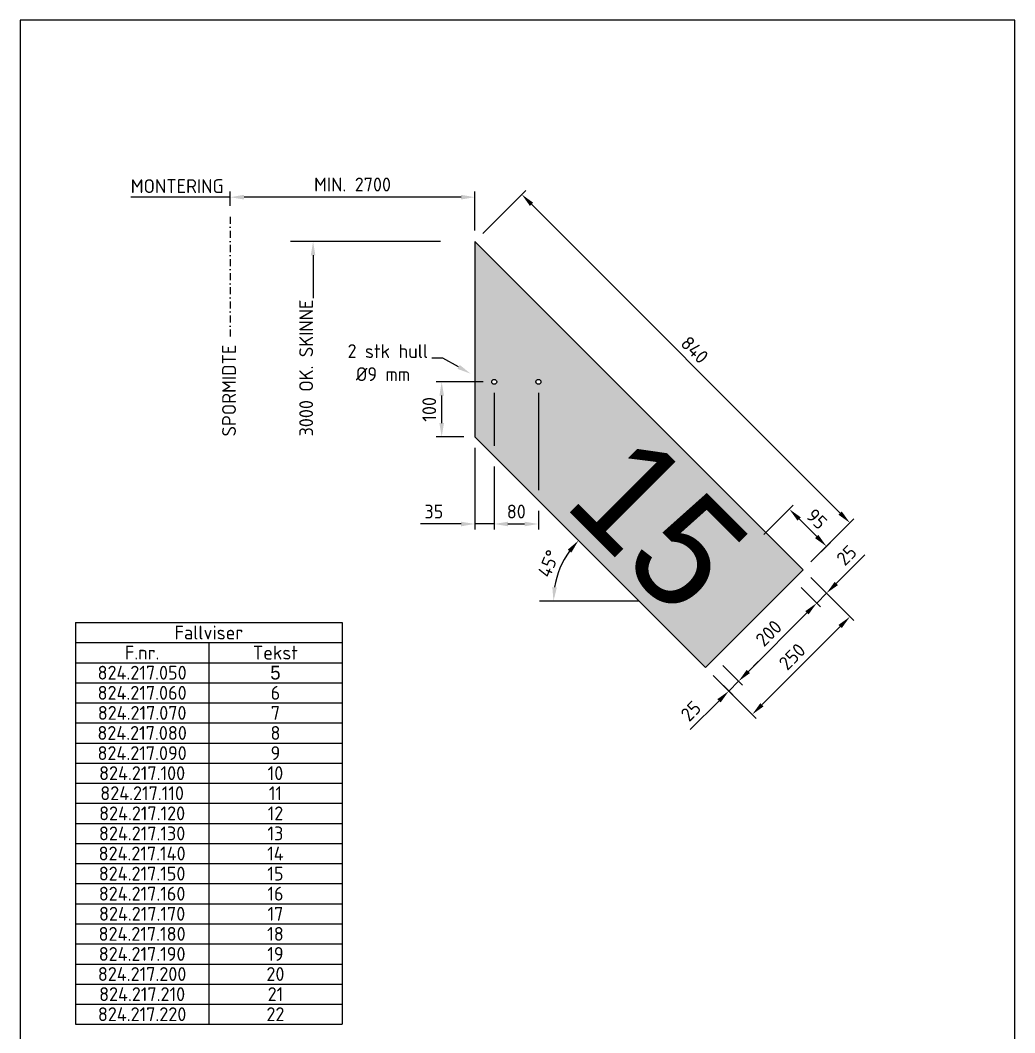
# Model space of a CAD drawing. Header units: millimetres. Extents: x 0 to 1800, y 0 to 2770.
# Drawn here: x 0 to 1800, y 939 to 2770 of the extents above; entities that cross this region are included whole.
import ezdxf
from ezdxf import colors
from ezdxf.entities.mleader import LeaderData, LeaderLine
from ezdxf.enums import TextEntityAlignment as Align
from ezdxf.math import Vec2, Vec3

# ---------------------------------------------------------------- set-up
doc = ezdxf.new("R2010")
doc.units = ezdxf.units.MM
doc.linetypes.add('DASHDOT', pattern=[25.4, 12.7, -6.35, 0, -6.35])
for name, color, linetype in [('DIM-ISO_1-10', 4, 'Continuous'), ('RAMME', 7, 'Continuous'), ('Senterlinjer', 4, 'DASHDOT'), ('Skilt', 250, 'Continuous'), ('Skilt-kontur', 4, 'Continuous'), ('Skilt-tekst', 7, 'Continuous'), ('Tekst', 2, 'Continuous')]:
    doc.layers.add(name, color=color, linetype=linetype)
doc.layers.add('Skravur-Gul', color=7, linetype='Continuous', true_color=0xffcc1f)
doc.styles.add('ISO25', font='ISO3098.shx')
doc.styles.add('NSB Myriad Semibold', font='Myrsmbd.ttf')
doc.dimstyles.new('DIM-ISO_1-10', dxfattribs={"dimscale": 10, "dimtxt": 2.5, "dimasz": 2.5, "dimexe": 1, "dimexo": 2, "dimgap": 1, "dimtad": 1, "dimdec": 0, "dimdsep": 46, "dimtxsty": 'ISO25', "dimcen": 0, "dimclrd": 256, "dimclre": 256, "dimclrt": 2, "dimadec": 0, "dimazin": 0, "dimtp": 0.1, "dimtm": 0.1, "dimtfac": 0.71, "dimtdec": 0, "dimtmove": 0, "dimatfit": 3, "dimfxl": 1, "dimtzin": 0, "dimarcsym": 0})

# ---------------------------------------------------------------- blocks, each defined once
blk = doc.blocks.new('*D9')
at = {"layer": 'Defpoints', "color": 0, "transparency": 16777216}
for p in [(1416.8, 1776), (1501.7, 1691.2), (1240, 1599.3)]:
    blk.add_point(p, dxfattribs=at)
at = {"layer": 'DIM-ISO_1-10', "lineweight": -2, "transparency": 16777216}
for p, q in [((1430.9, 1761.9), (1508.7, 1684.1)), ((1342.6, 1532.1), (1484, 1673.5)), ((1254.2, 1585.1), (1332, 1507.3))]:
    blk.add_line(p, q, dxfattribs=at)
at = {"layer": 'DIM-ISO_1-10', "transparency": 16777216}
for points in [[(1481, 1676.4), (1486.9, 1670.6), (1501.7, 1691.2)], [(1339.6, 1535), (1345.5, 1529.1), (1324.9, 1514.4)]]:
    blk.add_solid(points, dxfattribs=at)
at = {"layer": 'DIM-ISO_1-10', "color": 2, "transparency": 16777216, "insert": (1397.1, 1619), "char_height": 25, "attachment_point": 5, "rotation": 45, "style": 'ISO25'}
blk.add_mtext('250', dxfattribs=at)
blk = doc.blocks.new('*D10')
at = {"layer": 'Defpoints', "color": 0, "transparency": 16777216}
for p in [(1399.1, 1758.4), (1441.6, 1715.9), (1257.7, 1616.9)]:
    blk.add_point(p, dxfattribs=at)
at = {"layer": 'DIM-ISO_1-10', "lineweight": -2, "transparency": 16777216}
for p, q in [((1413.3, 1744.2), (1448.6, 1708.9)), ((1317.8, 1592.2), (1423.9, 1698.2)), ((1271.8, 1602.8), (1307.2, 1567.4))]:
    blk.add_line(p, q, dxfattribs=at)
at = {"layer": 'DIM-ISO_1-10', "transparency": 16777216}
for points in [[(1420.9, 1701.2), (1426.8, 1695.3), (1441.6, 1715.9)], [(1314.9, 1595.1), (1320.8, 1589.2), (1300.1, 1574.5)]]:
    blk.add_solid(points, dxfattribs=at)
at = {"layer": 'DIM-ISO_1-10', "color": 2, "transparency": 16777216, "insert": (1354.6, 1661.4), "char_height": 25, "attachment_point": 5, "rotation": 45, "style": 'ISO25'}
blk.add_mtext('200', dxfattribs=at)
blk = doc.blocks.new('*D11')
at = {"layer": 'Defpoints', "color": 0, "transparency": 16777216}
for p in [(907.7, 2454.9), (822.8, 2370), (1416.8, 1776)]:
    blk.add_point(p, dxfattribs=at)
at = {"layer": 'DIM-ISO_1-10', "lineweight": -2, "transparency": 16777216}
for p, q in [((837, 2384.1), (914.8, 2461.9)), ((1484, 1878.6), (925.4, 2437.2)), ((1430.9, 1790.2), (1508.7, 1868))]:
    blk.add_line(p, q, dxfattribs=at)
at = {"layer": 'DIM-ISO_1-10', "transparency": 16777216}
for points in [[(928.3, 2440.1), (922.4, 2434.2), (907.7, 2454.9)], [(1486.9, 1881.5), (1481, 1875.6), (1501.7, 1860.9)]]:
    blk.add_solid(points, dxfattribs=at)
at = {"layer": 'DIM-ISO_1-10', "color": 2, "transparency": 16777216, "insert": (1220.6, 2173.8), "char_height": 25, "attachment_point": 5, "rotation": 315, "style": 'ISO25'}
blk.add_mtext('840', dxfattribs=at)
blk = doc.blocks.new('*D12')
at = {"layer": 'Defpoints', "color": 0, "transparency": 16777216}
for p in [(1332, 1825.5), (1459.2, 1818.5), (1416.8, 1776)]:
    blk.add_point(p, dxfattribs=at)
at = {"layer": 'DIM-ISO_1-10', "lineweight": -2, "transparency": 16777216}
for p, q in [((1346.1, 1839.7), (1399.1, 1892.7)), ((1409.7, 1868), (1441.6, 1836.1)), ((1430.9, 1790.2), (1466.3, 1825.5))]:
    blk.add_line(p, q, dxfattribs=at)
at = {"layer": 'DIM-ISO_1-10', "transparency": 16777216}
for points in [[(1412.7, 1870.9), (1406.8, 1865), (1392.1, 1885.6)], [(1444.5, 1839.1), (1438.6, 1833.2), (1459.2, 1818.5)]]:
    blk.add_solid(points, dxfattribs=at)
at = {"layer": 'DIM-ISO_1-10', "color": 2, "transparency": 16777216, "insert": (1441.6, 1868), "char_height": 25, "attachment_point": 5, "rotation": 315, "style": 'ISO25'}
blk.add_mtext('95', dxfattribs=at)
blk = doc.blocks.new('*D14')
at = {"layer": 'Defpoints', "color": 0, "transparency": 16777216}
for p in [(1399.1, 1758.4), (1416.8, 1776), (1459.2, 1733.6)]:
    blk.add_point(p, dxfattribs=at)
at = {"layer": 'DIM-ISO_1-10', "lineweight": -2, "transparency": 16777216}
for p, q in [((1476.9, 1751.3), (1528.9, 1803.3)), ((1430.9, 1761.9), (1466.3, 1726.5)), ((1413.3, 1744.2), (1448.6, 1708.9)), ((1441.6, 1715.9), (1459.2, 1733.6)), ((1423.9, 1698.2), (1406.2, 1680.6))]:
    blk.add_line(p, q, dxfattribs=at)
at = {"layer": 'DIM-ISO_1-10', "transparency": 16777216}
for points in [[(1474, 1754.2), (1479.9, 1748.3), (1459.2, 1733.6)], [(1420.9, 1701.2), (1426.8, 1695.3), (1441.6, 1715.9)]]:
    blk.add_solid(points, dxfattribs=at)
at = {"layer": 'DIM-ISO_1-10', "color": 2, "transparency": 16777216, "insert": (1495.5, 1802.3), "char_height": 25, "attachment_point": 5, "rotation": 45, "style": 'ISO25'}
blk.add_mtext('25', dxfattribs=at)
blk = doc.blocks.new('*D15')
at = {"layer": 'Defpoints', "color": 0, "transparency": 16777216}
for p in [(1257.7, 1616.9), (1240, 1599.3), (1282.5, 1556.8)]:
    blk.add_point(p, dxfattribs=at)
at = {"layer": 'DIM-ISO_1-10', "lineweight": -2, "transparency": 16777216}
for p, q in [((1271.8, 1602.8), (1307.2, 1567.4)), ((1317.8, 1592.2), (1335.5, 1609.9)), ((1254.2, 1585.1), (1289.5, 1549.8)), ((1300.1, 1574.5), (1282.5, 1556.8)), ((1264.8, 1539.1), (1212.8, 1487.2))]:
    blk.add_line(p, q, dxfattribs=at)
at = {"layer": 'DIM-ISO_1-10', "transparency": 16777216}
for points in [[(1314.9, 1595.1), (1320.8, 1589.2), (1300.1, 1574.5)], [(1261.8, 1542.1), (1267.7, 1536.2), (1282.5, 1556.8)]]:
    blk.add_solid(points, dxfattribs=at)
at = {"layer": 'DIM-ISO_1-10', "color": 2, "transparency": 16777216, "insert": (1213.7, 1520.5), "char_height": 25, "attachment_point": 5, "rotation": 45, "style": 'ISO25'}
blk.add_mtext('25', dxfattribs=at)
blk = doc.blocks.new('*D16')
at = {"layer": 'Defpoints', "color": 0, "transparency": 16777216}
for p in [(857.8, 2116), (822.8, 2016.4), (857.8, 1858.9)]:
    blk.add_point(p, dxfattribs=at)
at = {"layer": 'DIM-ISO_1-10', "lineweight": -2, "transparency": 16777216}
for p, q in [((857.8, 2096), (857.8, 2000.2)), ((822.8, 1996.4), (822.8, 1848.9)), ((857.8, 1962.7), (857.8, 1848.9)), ((797.8, 1858.9), (724.3, 1858.9)), ((857.8, 1858.9), (822.8, 1858.9)), ((882.8, 1858.9), (907.8, 1858.9))]:
    blk.add_line(p, q, dxfattribs=at)
at = {"layer": 'DIM-ISO_1-10', "transparency": 16777216}
for points in [[(797.8, 1863), (797.8, 1854.7), (822.8, 1858.9)], [(882.8, 1863), (882.8, 1854.7), (857.8, 1858.9)]]:
    blk.add_solid(points, dxfattribs=at)
at = {"layer": 'DIM-ISO_1-10', "color": 2, "transparency": 16777216, "insert": (748.6, 1881.4), "char_height": 25, "attachment_point": 5, "style": 'ISO25'}
blk.add_mtext('35', dxfattribs=at)
blk = doc.blocks.new('*D17')
at = {"layer": 'Defpoints', "color": 0, "transparency": 16777216}
for p in [(857.8, 2116), (937.8, 2116), (937.8, 1858.9)]:
    blk.add_point(p, dxfattribs=at)
at = {"layer": 'DIM-ISO_1-10', "lineweight": -2, "transparency": 16777216}
for p, q in [((857.8, 2096), (857.8, 2000.2)), ((937.8, 2096), (937.8, 1920.2)), ((857.8, 1962.7), (857.8, 1848.9)), ((937.8, 1882.7), (937.8, 1848.9)), ((882.8, 1858.9), (912.8, 1858.9))]:
    blk.add_line(p, q, dxfattribs=at)
at = {"layer": 'DIM-ISO_1-10', "transparency": 16777216}
for points in [[(882.8, 1863), (882.8, 1854.7), (857.8, 1858.9)], [(912.8, 1863), (912.8, 1854.7), (937.8, 1858.9)]]:
    blk.add_solid(points, dxfattribs=at)
at = {"layer": 'DIM-ISO_1-10', "color": 2, "transparency": 16777216, "insert": (897.8, 1881.4), "char_height": 25, "attachment_point": 5, "style": 'ISO25'}
blk.add_mtext('80', dxfattribs=at)
blk = doc.blocks.new('*D18')
at = {"layer": 'Defpoints', "color": 0, "transparency": 16777216}
for p in [(762.8, 2116), (857.8, 2116), (822.8, 2016.4)]:
    blk.add_point(p, dxfattribs=at)
at = {"layer": 'DIM-ISO_1-10', "lineweight": -2, "transparency": 16777216}
for p, q in [((837.8, 2116), (752.8, 2116)), ((762.8, 2041.4), (762.8, 2091)), ((802.8, 2016.4), (752.8, 2016.4))]:
    blk.add_line(p, q, dxfattribs=at)
at = {"layer": 'DIM-ISO_1-10', "transparency": 16777216}
for points in [[(758.7, 2091), (767, 2091), (762.8, 2116)], [(758.7, 2041.4), (767, 2041.4), (762.8, 2016.4)]]:
    blk.add_solid(points, dxfattribs=at)
at = {"layer": 'DIM-ISO_1-10', "color": 2, "transparency": 16777216, "insert": (740.3, 2066.2), "char_height": 25, "attachment_point": 5, "rotation": 90, "style": 'ISO25'}
blk.add_mtext('100', dxfattribs=at)
blk = doc.blocks.new('*D19')
at = {"layer": 'Defpoints', "color": 0, "transparency": 16777216}
for p in [(380, 2450), (380, 2414.5), (822.8, 2370)]:
    blk.add_point(p, dxfattribs=at)
at = {"layer": 'DIM-ISO_1-10', "lineweight": -2, "transparency": 16777216}
for p, q in [((380, 2434.5), (380, 2460)), ((822.8, 2390), (822.8, 2460)), ((797.8, 2450), (405, 2450))]:
    blk.add_line(p, q, dxfattribs=at)
at = {"layer": 'DIM-ISO_1-10', "transparency": 16777216}
for points in [[(405, 2454.2), (405, 2445.8), (380, 2450)], [(797.8, 2454.2), (797.8, 2445.8), (822.8, 2450)]]:
    blk.add_solid(points, dxfattribs=at)
at = {"layer": 'DIM-ISO_1-10', "color": 2, "transparency": 16777216, "insert": (601.4, 2472.9), "char_height": 25, "attachment_point": 5, "style": 'ISO25'}
blk.add_mtext('MIN. 2700', dxfattribs=at)
blk = doc.blocks.new('*D20')
at = {"layer": 'Defpoints', "color": 0, "transparency": 16777216}
for p in [(822.8, 2016.4), (985.8, 1796.8), (939.8, 1719.5), (1119.8, 1719.5), (1240, 1599.3)]:
    blk.add_point(p, dxfattribs=at)
at = {"layer": 'DIM-ISO_1-10', "lineweight": -2, "transparency": 16777216}
blk.add_arc((1119.8, 1719.5), 154.7, 144.268, 170.732, dxfattribs=at)
at = {"layer": 'DIM-ISO_1-10', "transparency": 16777216}
for points in [[(991, 1812.5), (997.4, 1807.1), (1010.4, 1828.9)], [(971.3, 1744), (963, 1744.7), (965.1, 1719.5)]]:
    blk.add_solid(points, dxfattribs=at)
at = {"layer": 'DIM-ISO_1-10', "color": 2, "transparency": 16777216, "insert": (956.1, 1787.3), "char_height": 25, "attachment_point": 5, "rotation": 67.5, "style": 'ISO25'}
blk.add_mtext('45°', dxfattribs=at)
blk = doc.blocks.new('*T23')
at = {"layer": 'Tekst', "color": 0, "linetype": 'ByBlock', "lineweight": -2, "transparency": 16777216}
for p, q in [((0, 0), (482.5, 0)), ((0, 0), (0, -726.7)), ((482.5, 0), (482.5, -726.7)), ((0, -36.3), (482.5, -36.3)), ((241.3, -36.3), (241.3, -726.7)), ((0, -72.7), (482.5, -72.7)), ((0, -109), (482.5, -109)), ((0, -145.3), (482.5, -145.3)), ((0, -181.7), (482.5, -181.7)), ((0, -218), (482.5, -218)), ((0, -254.3), (482.5, -254.3)), ((0, -290.7), (482.5, -290.7)), ((0, -327), (482.5, -327)), ((0, -363.3), (482.5, -363.3)), ((0, -399.7), (482.5, -399.7)), ((0, -436), (482.5, -436)), ((0, -472.3), (482.5, -472.3)), ((0, -508.7), (482.5, -508.7)), ((0, -545), (482.5, -545)), ((0, -581.3), (482.5, -581.3)), ((0, -617.7), (482.5, -617.7)), ((0, -654), (482.5, -654)), ((0, -690.3), (482.5, -690.3)), ((0, -726.7), (482.5, -726.7))]:
    blk.add_line(p, q, dxfattribs=at)
at = {"layer": 'Tekst', "color": 0, "transparency": 16777216, "char_height": 25, "attachment_point": 5, "style": 'ISO25'}
for s, insert, width in [('Fallviser ', (241.3, -18.2), 479.537), ('F.nr.', (120.6, -54.5), 238.268), ('Tekst', (361.9, -54.5), 238.268), ('824.217.050', (120.6, -90.8), 238.268), ('6', (361.9, -127.2), 238.268), ('7', (361.9, -163.5), 238.268), ('8', (361.9, -199.8), 238.268), ('9', (361.9, -236.2), 238.268), ('10', (361.9, -272.5), 238.268), ('11', (361.9, -308.8), 238.268), ('12', (361.9, -345.2), 238.268), ('13', (361.9, -381.5), 238.268), ('14', (361.9, -417.8), 238.268), ('15', (361.9, -454.2), 238.268), ('16', (361.9, -490.5), 238.268), ('17', (361.9, -526.8), 238.268), ('18', (361.9, -563.2), 238.268), ('19', (361.9, -599.5), 238.268), ('20', (361.9, -635.8), 238.268), ('21', (361.9, -672.2), 238.268), ('22', (361.9, -708.5), 238.268)]:
    blk.add_mtext(s, dxfattribs=dict(at, insert=insert, width=width))
at = {"layer": 'Tekst', "color": 0, "transparency": 16777216, "char_height": 25, "width": 238.268, "attachment_point": 5}
for s, insert in [('5', (361.9, -90.8)), ('{\\Fiso3098|c0;824.217.060}', (120.6, -127.2)), ('{\\Fiso3098|c0;824.217.070}', (120.6, -163.5)), ('{\\Fiso3098|c0;824.217.080}', (120.6, -199.8)), ('{\\Fiso3098|c0;824.217.090}', (120.6, -236.2)), ('{\\Fiso3098|c0;824.217.100}', (120.6, -272.5)), ('{\\Fiso3098|c0;824.217.110}', (120.6, -308.8)), ('{\\Fiso3098|c0;824.217.120}', (120.6, -345.2)), ('{\\Fiso3098|c0;824.217.130}', (120.6, -381.5)), ('{\\Fiso3098|c0;824.217.140}', (120.6, -417.8)), ('{\\Fiso3098|c0;824.217.150}', (120.6, -454.2)), ('{\\Fiso3098|c0;824.217.160}', (120.6, -490.5)), ('{\\Fiso3098|c0;824.217.170}', (120.6, -526.8)), ('{\\Fiso3098|c0;824.217.180}', (120.6, -563.2)), ('{\\Fiso3098|c0;824.217.190}', (120.6, -599.5)), ('{\\Fiso3098|c0;824.217.200}', (120.6, -635.8)), ('{\\Fiso3098|c0;824.217.210}', (120.6, -672.2)), ('{\\Fiso3098|c0;824.217.220}', (120.6, -708.5))]:
    blk.add_mtext(s, dxfattribs=dict(at, insert=insert))

msp = doc.modelspace()

# ---------------------------------------------------------------- hatches: boundary and pattern name
at = {"layer": 'Skravur-Gul'}
h = msp.add_hatch(color=256, dxfattribs=at)
h.dxf.hatch_style = 1
edge = h.paths.add_edge_path(flags=16)
edge.add_arc((937.8, 2116), 4.5, 0, 360)
edge = h.paths.add_edge_path(flags=16)
edge.add_arc((857.8, 2116), 4.5, 0, 360)
h.paths.add_polyline_path([(1416.8, 1776), (822.8, 2370), (822.8, 2016.4), (1240, 1599.3)])

# ---------------------------------------------------------------- linework, layer by layer
at = {"layer": 'DIM-ISO_1-10'}
for p, q in [((380, 2450), (200, 2450)), ((760.8, 2370), (489.4, 2370)), ((1119.8, 1719.5), (939.8, 1719.5))]:
    msp.add_line(p, q, dxfattribs=at)
at = {"layer": 'RAMME'}
msp.add_lwpolyline([(0, 0), (1800, 0), (1800, 2770), (0, 2770)], close=True, dxfattribs=at)
at = {"layer": 'Senterlinjer'}
msp.add_line((380, 2414.5), (380, 2191.6), dxfattribs=at)
at = {"layer": 'Skilt'}
msp.add_lwpolyline([(1416.8, 1776), (822.8, 2370), (822.8, 2016.4), (1240, 1599.3)], close=True, dxfattribs=at)
at = {"layer": 'Skilt-kontur'}
for centre in [(857.8, 2116), (937.8, 2116)]:
    msp.add_circle(centre, 4.5, dxfattribs=at)

# ---------------------------------------------------------------- block references
msp.add_blockref('*T23', (100, 1680.7))

# ---------------------------------------------------------------- texts
at = {"layer": 'Skilt-tekst', "insert": (1332, 1825.5), "char_height": 200, "attachment_point": 3, "rotation": 315, "style": 'NSB Myriad Semibold'}
msp.add_mtext_dynamic_manual_height_columns('15', width=220, gutter_width=0, heights=[300], dxfattribs=at)
at = {"layer": 'Tekst', "style": 'ISO25'}
msp.add_text('MONTERING', height=25, dxfattribs=at).set_placement((200, 2450), align=Align.BOTTOM_LEFT)
msp.add_text('SPORMIDTE', height=25, rotation=90, dxfattribs=at).set_placement((390.4, 2017.2))

# ---------------------------------------------------------------- dimensions: what is measured, and where the dimension line sits
at = {"layer": 'DIM-ISO_1-10'}
dim = msp.add_linear_dim(base=(380, 2450), p1=(822.8, 2370), p2=(380, 2414.5), text='MIN. 2700', dimstyle='DIM-ISO_1-10', dxfattribs=at)
dim.commit()
dim.dimension.update_dxf_attribs({"geometry": '*D19', "text_midpoint": (601.4, 2472.9)})
for p1, p2, distance, picture, middle in [((1416.8, 1776), (822.8, 2370), -120, '*D11', (1220.6, 2173.8)), ((1240, 1599.3), (1416.8, 1776), -120, '*D9', (1397.1, 1619)), ((1257.7, 1616.9), (1399.1, 1758.4), -60, '*D10', (1354.6, 1661.4))]:
    dim = msp.add_aligned_dim(p1=p1, p2=p2, distance=distance, dimstyle='DIM-ISO_1-10', dxfattribs=at)
    dim.commit()
    dim.dimension.update_dxf_attribs({"geometry": picture, "text_midpoint": middle})
dim = msp.add_linear_dim(base=(762.8, 2116), p1=(822.8, 2016.4), p2=(857.8, 2116), angle=90, dimstyle='DIM-ISO_1-10', dxfattribs=at)
dim.commit()
dim.dimension.update_dxf_attribs({"geometry": '*D18', "text_midpoint": (740.3, 2066.2)})
dim = msp.add_linear_dim(base=(857.8, 1858.9), p1=(822.8, 2016.4), p2=(857.8, 2116), dimstyle='DIM-ISO_1-10', dxfattribs=at)
dim.commit()
dim.dimension.update_dxf_attribs({"geometry": '*D16', "text_midpoint": (748.6, 1858.9), "dimtype": 160})
dim = msp.add_linear_dim(base=(937.8, 1858.9), p1=(857.8, 2116), p2=(937.8, 2116), dimstyle='DIM-ISO_1-10', override={"dimtmove": 2}, dxfattribs=at)
dim.commit()
dim.dimension.update_dxf_attribs({"geometry": '*D17', "text_midpoint": (897.8, 1881.4)})
dim = msp.add_angular_dim_2l(base=(985.8, 1796.8), line1=((1119.8, 1719.5), (939.8, 1719.5)), line2=((822.8, 2016.4), (1240, 1599.3)), dimstyle='DIM-ISO_1-10', dxfattribs=at)
dim.commit()
dim.dimension.update_dxf_attribs({"geometry": '*D20', "text_midpoint": (956.1, 1787.3)})
for base, p1, p2, angle, override, picture, middle in [((1459.2, 1818.5), (1332, 1825.5), (1416.8, 1776), 315, {"dimtmove": 2}, '*D12', (1441.6, 1868)), ((1459.2, 1733.6), (1399.1, 1758.4), (1416.8, 1776), 225, {"dimtmove": 0}, '*D14', (1495.5, 1802.3)), ((1282.5, 1556.8), (1257.7, 1616.9), (1240, 1599.3), 225, {"dimtmove": 0}, '*D15', (1213.7, 1520.5))]:
    dim = msp.add_linear_dim(base=base, p1=p1, p2=p2, angle=angle, dimstyle='DIM-ISO_1-10', override=override, dxfattribs=at)
    dim.commit()
    dim.dimension.update_dxf_attribs({"geometry": picture, "text_midpoint": middle})

# ---------------------------------------------------------------- leaders
ml = msp.add_multileader_mtext('Standard', dxfattribs=at)
ml.set_content('3000 OK. SKINNE', color=2, style='ISO25')
ml.set_leader_properties()
ml.build(insert=Vec2(0, 0))
ml.multileader.update_dxf_attribs({"text_left_attachment_type": 7, "text_right_attachment_type": 7, "text_top_attachment_type": 10, "text_bottom_attachment_type": 10, "dogleg_length": 2, "arrow_head_size": 25, "scale": 10})
ctx = ml.context
ctx.base_point, ctx.scale, ctx.char_height, ctx.arrow_head_size, ctx.landing_gap_size, ctx.plane_origin, ctx.plane_x_axis, ctx.plane_y_axis = Vec3(530, 2002.2), 10, 25, 25, 15, Vec3(580, 2370), Vec3(0, 1), Vec3(-1, 0)
ctx.left_attachment, ctx.right_attachment, ctx.top_attachment, ctx.bottom_attachment = 7, 7, 10, 10
notes = []
notes.append((ctx, [(1, (1, 1, 0), (530, 2287.2), (0, -1), 20, [(0, [(530, 2370)], 0, [])])]))
ctx.mtext.insert, ctx.mtext.text_direction, ctx.mtext.rotation, ctx.mtext.flow_direction = Vec3(505, 2017.2), Vec3(0, 1), 1.570796, 5
ml = msp.add_multileader_mtext('Standard', dxfattribs=at)
ml.set_content('2 stk hull\\P %%C9 mm', color=2, style='ISO25')
ml.set_leader_properties()
ml.build(insert=Vec2(0, 0))
ml.multileader.update_dxf_attribs({"text_left_attachment_type": 7, "text_right_attachment_type": 7, "text_top_attachment_type": 10, "text_bottom_attachment_type": 10, "dogleg_length": 2, "arrow_head_size": 25, "scale": 10})
ctx = ml.context
ctx.base_point, ctx.scale, ctx.char_height, ctx.arrow_head_size, ctx.landing_gap_size, ctx.plane_origin = Vec3(577.4, 2159.1), 10, 25, 25, 15, Vec3(857.6, 2105.5)
ctx.left_attachment, ctx.right_attachment, ctx.top_attachment, ctx.bottom_attachment = 7, 7, 10, 10
notes.append((ctx, [(0, (1, 1, 0), (764.9, 2159.1), (-1, 0), 20, [(0, [(815.2, 2130.7)], 0, [])])]))
ctx.mtext.insert, ctx.mtext.flow_direction = Vec3(592.4, 2184.1), 5
for ctx, leaders in notes:
    for number, flags, end, landing, length, lines in leaders:
        leader = LeaderData()
        leader.index, (leader.has_last_leader_line, leader.has_dogleg_vector, leader.attachment_direction) = number, flags
        leader.last_leader_point, leader.dogleg_vector, leader.dogleg_length = Vec3(end), Vec3(landing), length
        for number, points, colour, breaks in lines:
            line = LeaderLine()
            line.index, line.vertices, line.color, line.breaks = number, Vec3.list(points), colors.encode_raw_color(colour), breaks
            leader.lines.append(line)
        ctx.leaders.append(leader)

doc.saveas('drawing.dxf')
